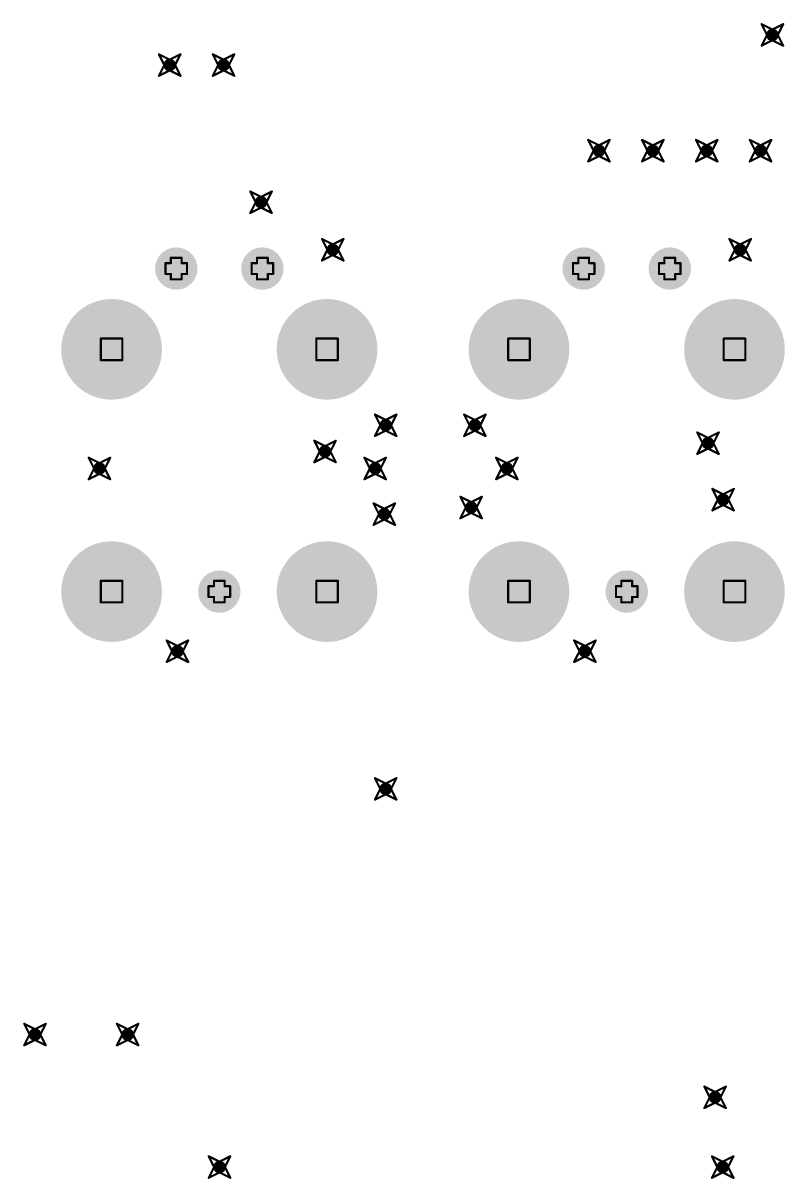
# Model space of a CAD drawing. Header units: millimetres. Extents: x -25 to 478, y -31 to 252.
# Drawn here: x 338.47 to 356.43, y 159.26 to 186.52 of the extents above; entities that cross this region are included whole.
import ezdxf

# ---------------------------------------------------------------- set-up
doc = ezdxf.new("R2010")
doc.units = ezdxf.units.MM
for name, color, linetype in [('DrillDrawing', 1, 'Continuous'), ('PadHoleLayer', 156, 'Continuous'), ('ViaHoleLayer', 16, 'Continuous')]:
    doc.layers.add(name, color=color, linetype=linetype)

# ---------------------------------------------------------------- blocks, each defined once
blk = doc.blocks.new('TC2050_NL_SMD_W_MOUNT_1')
at = {"layer": 'PadHoleLayer'}
h = blk.add_hatch(color=156, dxfattribs=at)
edge = h.paths.add_edge_path()
edge.add_arc((-3.81, 2.54), 1.187, 0, 360)
h = blk.add_hatch(color=156, dxfattribs=at)
edge = h.paths.add_edge_path()
edge.add_arc((1.905, 2.54), 1.187, 0, 360)
h = blk.add_hatch(color=156, dxfattribs=at)
edge = h.paths.add_edge_path()
edge.add_arc((3.81, 1.015), 0.5, 0, 360)
h = blk.add_hatch(color=156, dxfattribs=at)
edge = h.paths.add_edge_path()
edge.add_arc((-3.81, 0), 0.5, 0, 360)
h = blk.add_hatch(color=156, dxfattribs=at)
edge = h.paths.add_edge_path()
edge.add_arc((3.81, -1.015), 0.5, 0, 360)
h = blk.add_hatch(color=156, dxfattribs=at)
edge = h.paths.add_edge_path()
edge.add_arc((-3.81, -2.54), 1.187, 0, 360)
h = blk.add_hatch(color=156, dxfattribs=at)
edge = h.paths.add_edge_path()
edge.add_arc((1.905, -2.54), 1.187, 0, 360)
blk = doc.blocks.new('TC2050_NL_SMD_W_MOUNT_2')
at = {"layer": 'PadHoleLayer'}
h = blk.add_hatch(color=156, dxfattribs=at)
edge = h.paths.add_edge_path()
edge.add_arc((-3.81, 2.54), 1.187, 0, 360)
h = blk.add_hatch(color=156, dxfattribs=at)
edge = h.paths.add_edge_path()
edge.add_arc((1.905, 2.54), 1.187, 0, 360)
h = blk.add_hatch(color=156, dxfattribs=at)
edge = h.paths.add_edge_path()
edge.add_arc((3.81, 1.015), 0.5, 0, 360)
h = blk.add_hatch(color=156, dxfattribs=at)
edge = h.paths.add_edge_path()
edge.add_arc((-3.81, 0), 0.5, 0, 360)
h = blk.add_hatch(color=156, dxfattribs=at)
edge = h.paths.add_edge_path()
edge.add_arc((3.81, -1.015), 0.5, 0, 360)
h = blk.add_hatch(color=156, dxfattribs=at)
edge = h.paths.add_edge_path()
edge.add_arc((-3.81, -2.54), 1.187, 0, 360)
h = blk.add_hatch(color=156, dxfattribs=at)
edge = h.paths.add_edge_path()
edge.add_arc((1.905, -2.54), 1.187, 0, 360)

msp = doc.modelspace()

# ---------------------------------------------------------------- hatches: boundary and pattern name
at = {"layer": 'ViaHoleLayer'}
h = msp.add_hatch(color=16, dxfattribs=at)
edge = h.paths.add_edge_path()
edge.add_arc((356.137, 186.242), 0.15, 0, 360)
h = msp.add_hatch(color=16, dxfattribs=at)
edge = h.paths.add_edge_path()
edge.add_arc((341.928, 185.532), 0.15, 0, 360)
h = msp.add_hatch(color=16, dxfattribs=at)
edge = h.paths.add_edge_path()
edge.add_arc((343.198, 185.532), 0.15, 0, 360)
h = msp.add_hatch(color=16, dxfattribs=at)
edge = h.paths.add_edge_path()
edge.add_arc((352.048, 183.512), 0.15, 0, 360)
h = msp.add_hatch(color=16, dxfattribs=at)
edge = h.paths.add_edge_path()
edge.add_arc((353.318, 183.512), 0.15, 0, 360)
h = msp.add_hatch(color=16, dxfattribs=at)
edge = h.paths.add_edge_path()
edge.add_arc((354.588, 183.512), 0.15, 0, 360)
h = msp.add_hatch(color=16, dxfattribs=at)
edge = h.paths.add_edge_path()
edge.add_arc((355.858, 183.512), 0.15, 0, 360)
h = msp.add_hatch(color=16, dxfattribs=at)
edge = h.paths.add_edge_path()
edge.add_arc((344.082, 182.296), 0.15, 0, 360)
h = msp.add_hatch(color=16, dxfattribs=at)
edge = h.paths.add_edge_path()
edge.add_arc((345.772, 181.175), 0.15, 0, 360)
h = msp.add_hatch(color=16, dxfattribs=at)
edge = h.paths.add_edge_path()
edge.add_arc((355.377, 181.175), 0.15, 0, 360)
h = msp.add_hatch(color=16, dxfattribs=at)
edge = h.paths.add_edge_path()
edge.add_arc((347.02, 177.034), 0.15, 0, 360)
h = msp.add_hatch(color=16, dxfattribs=at)
edge = h.paths.add_edge_path()
edge.add_arc((349.123, 177.034), 0.15, 0, 360)
h = msp.add_hatch(color=16, dxfattribs=at)
edge = h.paths.add_edge_path()
edge.add_arc((354.619, 176.612), 0.15, 0, 360)
h = msp.add_hatch(color=16, dxfattribs=at)
edge = h.paths.add_edge_path()
edge.add_arc((345.59, 176.416), 0.15, 0, 360)
h = msp.add_hatch(color=16, dxfattribs=at)
edge = h.paths.add_edge_path()
edge.add_arc((340.272, 176.016), 0.15, 0, 360)
h = msp.add_hatch(color=16, dxfattribs=at)
edge = h.paths.add_edge_path()
edge.add_arc((346.773, 176.016), 0.15, 0, 360)
h = msp.add_hatch(color=16, dxfattribs=at)
edge = h.paths.add_edge_path()
edge.add_arc((349.877, 176.016), 0.15, 0, 360)
h = msp.add_hatch(color=16, dxfattribs=at)
edge = h.paths.add_edge_path()
edge.add_arc((354.975, 175.28), 0.15, 0, 360)
h = msp.add_hatch(color=16, dxfattribs=at)
edge = h.paths.add_edge_path()
edge.add_arc((346.988, 174.938), 0.15, 0, 360)
h = msp.add_hatch(color=16, dxfattribs=at)
edge = h.paths.add_edge_path()
edge.add_arc((349.035, 175.094), 0.15, 0, 360)
h = msp.add_hatch(color=16, dxfattribs=at)
edge = h.paths.add_edge_path()
edge.add_arc((342.111, 171.704), 0.15, 0, 360)
h = msp.add_hatch(color=16, dxfattribs=at)
edge = h.paths.add_edge_path()
edge.add_arc((351.716, 171.704), 0.15, 0, 360)
h = msp.add_hatch(color=16, dxfattribs=at)
edge = h.paths.add_edge_path()
edge.add_arc((347.02, 168.457), 0.15, 0, 360)
h = msp.add_hatch(color=16, dxfattribs=at)
edge = h.paths.add_edge_path()
edge.add_arc((338.752, 162.662), 0.15, 0, 360)
h = msp.add_hatch(color=16, dxfattribs=at)
edge = h.paths.add_edge_path()
edge.add_arc((340.937, 162.662), 0.15, 0, 360)
h = msp.add_hatch(color=16, dxfattribs=at)
edge = h.paths.add_edge_path()
edge.add_arc((354.786, 161.182), 0.15, 0, 360)
h = msp.add_hatch(color=16, dxfattribs=at)
edge = h.paths.add_edge_path()
edge.add_arc((343.103, 159.537), 0.15, 0, 360)
h = msp.add_hatch(color=16, dxfattribs=at)
edge = h.paths.add_edge_path()
edge.add_arc((354.965, 159.537), 0.15, 0, 360)

# ---------------------------------------------------------------- linework, layer by layer
at = {"layer": 'DrillDrawing', "const_width": 0.0508}
for points in [[(355.883, 186.496), (356.137, 186.369)], [(355.883, 186.496), (356.01, 186.242)], [(356.137, 186.369), (356.391, 186.496)], [(356.264, 186.242), (356.391, 186.496)], [(355.883, 185.988), (356.01, 186.242)], [(356.264, 186.242), (356.391, 185.988)], [(355.883, 185.988), (356.137, 186.115)], [(356.137, 186.115), (356.391, 185.988)], [(341.674, 185.786), (341.928, 185.659)], [(341.674, 185.786), (341.801, 185.532)], [(341.928, 185.659), (342.182, 185.786)], [(342.055, 185.532), (342.182, 185.786)], [(342.944, 185.786), (343.198, 185.659)], [(342.944, 185.786), (343.071, 185.532)], [(343.198, 185.659), (343.452, 185.786)], [(343.325, 185.532), (343.452, 185.786)], [(341.674, 185.278), (341.801, 185.532)], [(341.674, 185.278), (341.928, 185.405)], [(341.928, 185.405), (342.182, 185.278)], [(342.055, 185.532), (342.182, 185.278)], [(342.944, 185.278), (343.071, 185.532)], [(342.944, 185.278), (343.198, 185.405)], [(343.198, 185.405), (343.452, 185.278)], [(343.325, 185.532), (343.452, 185.278)], [(351.794, 183.766), (352.048, 183.639)], [(351.794, 183.766), (351.921, 183.512)], [(352.048, 183.639), (352.302, 183.766)], [(352.175, 183.512), (352.302, 183.766)], [(353.064, 183.766), (353.318, 183.639)], [(353.064, 183.766), (353.191, 183.512)], [(353.318, 183.639), (353.572, 183.766)], [(353.445, 183.512), (353.572, 183.766)], [(354.334, 183.766), (354.588, 183.639)], [(354.334, 183.766), (354.461, 183.512)], [(354.588, 183.639), (354.842, 183.766)], [(354.715, 183.512), (354.842, 183.766)], [(355.604, 183.766), (355.858, 183.639)], [(355.604, 183.766), (355.731, 183.512)], [(355.858, 183.639), (356.112, 183.766)], [(355.985, 183.512), (356.112, 183.766)], [(351.794, 183.258), (351.921, 183.512)], [(352.175, 183.512), (352.302, 183.258)], [(353.064, 183.258), (353.191, 183.512)], [(353.445, 183.512), (353.572, 183.258)], [(354.334, 183.258), (354.461, 183.512)], [(354.715, 183.512), (354.842, 183.258)], [(355.604, 183.258), (355.731, 183.512)], [(355.985, 183.512), (356.112, 183.258)], [(351.794, 183.258), (352.048, 183.385)], [(352.048, 183.385), (352.302, 183.258)], [(353.064, 183.258), (353.318, 183.385)], [(353.318, 183.385), (353.572, 183.258)], [(354.334, 183.258), (354.588, 183.385)], [(354.588, 183.385), (354.842, 183.258)], [(355.604, 183.258), (355.858, 183.385)], [(355.858, 183.385), (356.112, 183.258)], [(343.828, 182.55), (344.082, 182.423)], [(343.828, 182.55), (343.955, 182.296)], [(344.082, 182.423), (344.336, 182.55)], [(344.209, 182.296), (344.336, 182.55)], [(343.828, 182.042), (343.955, 182.296)], [(343.828, 182.042), (344.082, 182.169)], [(344.082, 182.169), (344.336, 182.042)], [(344.209, 182.296), (344.336, 182.042)], [(345.518, 181.429), (345.772, 181.302)], [(345.518, 181.429), (345.645, 181.175)], [(345.772, 181.302), (346.026, 181.429)], [(345.899, 181.175), (346.026, 181.429)], [(355.123, 181.429), (355.377, 181.302)], [(355.123, 181.429), (355.25, 181.175)], [(355.377, 181.302), (355.631, 181.429)], [(355.504, 181.175), (355.631, 181.429)], [(345.518, 180.921), (345.645, 181.175)], [(345.518, 180.921), (345.772, 181.048)], [(345.772, 181.048), (346.026, 180.921)], [(345.899, 181.175), (346.026, 180.921)], [(355.123, 180.921), (355.25, 181.175)], [(355.123, 180.921), (355.377, 181.048)], [(355.377, 181.048), (355.631, 180.921)], [(355.504, 181.175), (355.631, 180.921)], [(341.829, 180.604), (341.829, 180.858)], [(341.829, 180.858), (341.956, 180.858)], [(341.956, 180.858), (341.956, 180.985)], [(341.956, 180.985), (342.21, 180.985)], [(342.21, 180.858), (342.21, 180.985)], [(342.21, 180.858), (342.337, 180.858)], [(342.337, 180.604), (342.337, 180.858)], [(343.859, 180.604), (343.859, 180.858)], [(343.859, 180.858), (343.986, 180.858)], [(343.986, 180.858), (343.986, 180.985)], [(343.986, 180.985), (344.24, 180.985)], [(344.24, 180.858), (344.24, 180.985)], [(344.24, 180.858), (344.367, 180.858)], [(344.367, 180.604), (344.367, 180.858)], [(351.434, 180.604), (351.434, 180.858)], [(351.434, 180.858), (351.561, 180.858)], [(351.561, 180.858), (351.561, 180.985)], [(351.561, 180.985), (351.815, 180.985)], [(351.815, 180.858), (351.815, 180.985)], [(351.815, 180.858), (351.942, 180.858)], [(351.942, 180.604), (351.942, 180.858)], [(353.464, 180.604), (353.464, 180.858)], [(353.464, 180.858), (353.591, 180.858)], [(353.591, 180.858), (353.591, 180.985)], [(353.591, 180.985), (353.845, 180.985)], [(353.845, 180.858), (353.845, 180.985)], [(353.845, 180.858), (353.972, 180.858)], [(353.972, 180.604), (353.972, 180.858)], [(341.829, 180.604), (341.956, 180.604)], [(341.956, 180.477), (341.956, 180.604)], [(341.956, 180.477), (342.21, 180.477)], [(342.21, 180.604), (342.337, 180.604)], [(342.21, 180.477), (342.21, 180.604)], [(343.859, 180.604), (343.986, 180.604)], [(343.986, 180.477), (343.986, 180.604)], [(343.986, 180.477), (344.24, 180.477)], [(344.24, 180.604), (344.367, 180.604)], [(344.24, 180.477), (344.24, 180.604)], [(351.434, 180.604), (351.561, 180.604)], [(351.561, 180.477), (351.561, 180.604)], [(351.561, 180.477), (351.815, 180.477)], [(351.815, 180.604), (351.942, 180.604)], [(351.815, 180.477), (351.815, 180.604)], [(353.464, 180.604), (353.591, 180.604)], [(353.591, 180.477), (353.591, 180.604)], [(353.591, 180.477), (353.845, 180.477)], [(353.845, 180.604), (353.972, 180.604)], [(353.845, 180.477), (353.845, 180.604)], [(340.304, 179.08), (340.812, 179.08)], [(340.304, 178.572), (340.304, 179.08)], [(340.812, 178.572), (340.812, 179.08)], [(345.384, 179.08), (345.892, 179.08)], [(345.384, 178.572), (345.384, 179.08)], [(345.892, 178.572), (345.892, 179.08)], [(349.909, 179.08), (350.417, 179.08)], [(349.909, 178.572), (349.909, 179.08)], [(350.417, 178.572), (350.417, 179.08)], [(354.989, 179.08), (355.497, 179.08)], [(354.989, 178.572), (354.989, 179.08)], [(355.497, 178.572), (355.497, 179.08)], [(340.304, 178.572), (340.812, 178.572)], [(345.384, 178.572), (345.892, 178.572)], [(349.909, 178.572), (350.417, 178.572)], [(354.989, 178.572), (355.497, 178.572)], [(346.766, 177.288), (347.02, 177.161)], [(346.766, 177.288), (346.893, 177.034)], [(347.02, 177.161), (347.274, 177.288)], [(347.147, 177.034), (347.274, 177.288)], [(348.869, 177.288), (349.123, 177.161)], [(348.869, 177.288), (348.996, 177.034)], [(349.123, 177.161), (349.377, 177.288)], [(349.25, 177.034), (349.377, 177.288)], [(346.766, 176.78), (346.893, 177.034)], [(347.147, 177.034), (347.274, 176.78)], [(348.869, 176.78), (348.996, 177.034)], [(349.25, 177.034), (349.377, 176.78)], [(345.336, 176.67), (345.59, 176.543)], [(345.336, 176.67), (345.463, 176.416)], [(345.59, 176.543), (345.844, 176.67)], [(345.717, 176.416), (345.844, 176.67)], [(346.766, 176.78), (347.02, 176.907)], [(347.02, 176.907), (347.274, 176.78)], [(348.869, 176.78), (349.123, 176.907)], [(349.123, 176.907), (349.377, 176.78)], [(354.365, 176.866), (354.619, 176.739)], [(354.365, 176.866), (354.492, 176.612)], [(354.619, 176.739), (354.873, 176.866)], [(354.746, 176.612), (354.873, 176.866)], [(345.336, 176.162), (345.463, 176.416)], [(345.717, 176.416), (345.844, 176.162)], [(354.365, 176.358), (354.492, 176.612)], [(354.365, 176.358), (354.619, 176.485)], [(354.619, 176.485), (354.873, 176.358)], [(354.746, 176.612), (354.873, 176.358)], [(340.018, 176.27), (340.272, 176.143)], [(340.018, 176.27), (340.145, 176.016)], [(340.272, 176.143), (340.526, 176.27)], [(340.399, 176.016), (340.526, 176.27)], [(345.336, 176.162), (345.59, 176.289)], [(345.59, 176.289), (345.844, 176.162)], [(346.519, 176.27), (346.773, 176.143)], [(346.519, 176.27), (346.646, 176.016)], [(346.773, 176.143), (347.027, 176.27)], [(346.9, 176.016), (347.027, 176.27)], [(349.623, 176.27), (349.877, 176.143)], [(349.623, 176.27), (349.75, 176.016)], [(349.877, 176.143), (350.131, 176.27)], [(350.004, 176.016), (350.131, 176.27)], [(340.018, 175.762), (340.145, 176.016)], [(340.018, 175.762), (340.272, 175.889)], [(340.272, 175.889), (340.526, 175.762)], [(340.399, 176.016), (340.526, 175.762)], [(346.519, 175.762), (346.646, 176.016)], [(346.519, 175.762), (346.773, 175.889)], [(346.773, 175.889), (347.027, 175.762)], [(346.9, 176.016), (347.027, 175.762)], [(349.623, 175.762), (349.75, 176.016)], [(349.623, 175.762), (349.877, 175.889)], [(349.877, 175.889), (350.131, 175.762)], [(350.004, 176.016), (350.131, 175.762)], [(348.781, 175.348), (349.035, 175.221)], [(348.781, 175.348), (348.908, 175.094)], [(349.035, 175.221), (349.289, 175.348)], [(349.162, 175.094), (349.289, 175.348)], [(354.721, 175.534), (354.975, 175.407)], [(354.721, 175.534), (354.848, 175.28)], [(354.721, 175.026), (354.848, 175.28)], [(354.975, 175.407), (355.229, 175.534)], [(355.102, 175.28), (355.229, 175.534)], [(355.102, 175.28), (355.229, 175.026)], [(346.734, 175.192), (346.988, 175.065)], [(346.734, 175.192), (346.861, 174.938)], [(346.988, 175.065), (347.242, 175.192)], [(347.115, 174.938), (347.242, 175.192)], [(348.781, 174.84), (348.908, 175.094)], [(349.162, 175.094), (349.289, 174.84)], [(354.721, 175.026), (354.975, 175.153)], [(354.975, 175.153), (355.229, 175.026)], [(346.734, 174.684), (346.861, 174.938)], [(346.734, 174.684), (346.988, 174.811)], [(346.988, 174.811), (347.242, 174.684)], [(347.115, 174.938), (347.242, 174.684)], [(348.781, 174.84), (349.035, 174.967)], [(349.035, 174.967), (349.289, 174.84)], [(340.304, 173.365), (340.812, 173.365)], [(340.304, 172.857), (340.304, 173.365)], [(340.812, 172.857), (340.812, 173.365)], [(342.844, 172.984), (342.844, 173.238)], [(342.844, 173.238), (342.971, 173.238)], [(342.971, 173.238), (342.971, 173.365)], [(342.971, 173.365), (343.225, 173.365)], [(343.225, 173.238), (343.225, 173.365)], [(343.225, 173.238), (343.352, 173.238)], [(343.352, 172.984), (343.352, 173.238)], [(345.384, 173.365), (345.892, 173.365)], [(345.384, 172.857), (345.384, 173.365)], [(345.892, 172.857), (345.892, 173.365)], [(349.909, 173.365), (350.417, 173.365)], [(349.909, 172.857), (349.909, 173.365)], [(350.417, 172.857), (350.417, 173.365)], [(352.449, 172.984), (352.449, 173.238)], [(352.449, 173.238), (352.576, 173.238)], [(352.576, 173.238), (352.576, 173.365)], [(352.576, 173.365), (352.83, 173.365)], [(352.83, 173.238), (352.83, 173.365)], [(352.83, 173.238), (352.957, 173.238)], [(352.957, 172.984), (352.957, 173.238)], [(354.989, 173.365), (355.497, 173.365)], [(354.989, 172.857), (354.989, 173.365)], [(355.497, 172.857), (355.497, 173.365)], [(340.304, 172.857), (340.812, 172.857)], [(342.844, 172.984), (342.971, 172.984)], [(342.971, 172.857), (342.971, 172.984)], [(342.971, 172.857), (343.225, 172.857)], [(343.225, 172.984), (343.352, 172.984)], [(343.225, 172.857), (343.225, 172.984)], [(345.384, 172.857), (345.892, 172.857)], [(349.909, 172.857), (350.417, 172.857)], [(352.449, 172.984), (352.576, 172.984)], [(352.576, 172.857), (352.576, 172.984)], [(352.576, 172.857), (352.83, 172.857)], [(352.83, 172.984), (352.957, 172.984)], [(352.83, 172.857), (352.83, 172.984)], [(354.989, 172.857), (355.497, 172.857)], [(341.857, 171.958), (342.111, 171.831)], [(341.857, 171.958), (341.984, 171.704)], [(342.111, 171.831), (342.365, 171.958)], [(342.238, 171.704), (342.365, 171.958)], [(351.462, 171.958), (351.716, 171.831)], [(351.462, 171.958), (351.589, 171.704)], [(351.716, 171.831), (351.97, 171.958)], [(351.843, 171.704), (351.97, 171.958)], [(341.857, 171.45), (341.984, 171.704)], [(341.857, 171.45), (342.111, 171.577)], [(342.111, 171.577), (342.365, 171.45)], [(342.238, 171.704), (342.365, 171.45)], [(351.462, 171.45), (351.589, 171.704)], [(351.462, 171.45), (351.716, 171.577)], [(351.716, 171.577), (351.97, 171.45)], [(351.843, 171.704), (351.97, 171.45)], [(346.766, 168.711), (347.02, 168.584)], [(346.766, 168.711), (346.893, 168.457)], [(347.02, 168.584), (347.274, 168.711)], [(347.147, 168.457), (347.274, 168.711)], [(346.766, 168.203), (346.893, 168.457)], [(346.766, 168.203), (347.02, 168.33)], [(347.02, 168.33), (347.274, 168.203)], [(347.147, 168.457), (347.274, 168.203)], [(338.498, 162.916), (338.752, 162.789)], [(338.498, 162.916), (338.625, 162.662)], [(338.752, 162.789), (339.006, 162.916)], [(338.879, 162.662), (339.006, 162.916)], [(340.683, 162.916), (340.937, 162.789)], [(340.683, 162.916), (340.81, 162.662)], [(340.937, 162.789), (341.191, 162.916)], [(341.064, 162.662), (341.191, 162.916)], [(338.498, 162.408), (338.625, 162.662)], [(338.498, 162.408), (338.752, 162.535)], [(338.752, 162.535), (339.006, 162.408)], [(338.879, 162.662), (339.006, 162.408)], [(340.683, 162.408), (340.81, 162.662)], [(340.683, 162.408), (340.937, 162.535)], [(340.937, 162.535), (341.191, 162.408)], [(341.064, 162.662), (341.191, 162.408)], [(354.532, 161.436), (354.786, 161.309)], [(354.532, 161.436), (354.659, 161.182)], [(354.786, 161.309), (355.04, 161.436)], [(354.913, 161.182), (355.04, 161.436)], [(354.532, 160.928), (354.659, 161.182)], [(354.913, 161.182), (355.04, 160.928)], [(354.532, 160.928), (354.786, 161.055)], [(354.786, 161.055), (355.04, 160.928)], [(342.849, 159.791), (343.103, 159.664)], [(342.849, 159.791), (342.976, 159.537)], [(343.103, 159.664), (343.357, 159.791)], [(343.23, 159.537), (343.357, 159.791)], [(354.711, 159.791), (354.965, 159.664)], [(354.711, 159.791), (354.838, 159.537)], [(354.965, 159.664), (355.219, 159.791)], [(355.092, 159.537), (355.219, 159.791)], [(342.849, 159.283), (342.976, 159.537)], [(343.23, 159.537), (343.357, 159.283)], [(354.711, 159.283), (354.838, 159.537)], [(355.092, 159.537), (355.219, 159.283)], [(342.849, 159.283), (343.103, 159.41)], [(343.103, 159.41), (343.357, 159.283)], [(354.711, 159.283), (354.965, 159.41)], [(354.965, 159.41), (355.219, 159.283)]]:
    msp.add_lwpolyline(points, dxfattribs=at)
at = {"layer": 'DrillDrawing', "const_width": 0.0254}
for points in [[(355.87, 186.496, 1), (355.896, 186.496, 1)], [(355.87, 186.496, 1), (355.896, 186.496, 1)], [(356.378, 186.496, 1), (356.404, 186.496, 1)], [(356.378, 186.496, 1), (356.404, 186.496, 1)], [(355.997, 186.242, 1), (356.023, 186.242, 1)], [(355.997, 186.242, 1), (356.023, 186.242, 1)], [(356.124, 186.369, 1), (356.15, 186.369, 1)], [(356.124, 186.369, 1), (356.15, 186.369, 1)], [(356.251, 186.242, 1), (356.277, 186.242, 1)], [(356.251, 186.242, 1), (356.277, 186.242, 1)], [(355.87, 185.988, 1), (355.896, 185.988, 1)], [(355.87, 185.988, 1), (355.896, 185.988, 1)], [(356.124, 186.115, 1), (356.15, 186.115, 1)], [(356.124, 186.115, 1), (356.15, 186.115, 1)], [(356.378, 185.988, 1), (356.404, 185.988, 1)], [(356.378, 185.988, 1), (356.404, 185.988, 1)], [(341.661, 185.786, 1), (341.687, 185.786, 1)], [(341.661, 185.786, 1), (341.687, 185.786, 1)], [(341.915, 185.659, 1), (341.941, 185.659, 1)], [(341.915, 185.659, 1), (341.941, 185.659, 1)], [(342.169, 185.786, 1), (342.195, 185.786, 1)], [(342.169, 185.786, 1), (342.195, 185.786, 1)], [(342.931, 185.786, 1), (342.957, 185.786, 1)], [(342.931, 185.786, 1), (342.957, 185.786, 1)], [(343.185, 185.659, 1), (343.211, 185.659, 1)], [(343.185, 185.659, 1), (343.211, 185.659, 1)], [(343.439, 185.786, 1), (343.465, 185.786, 1)], [(343.439, 185.786, 1), (343.465, 185.786, 1)], [(341.788, 185.532, 1), (341.814, 185.532, 1)], [(341.788, 185.532, 1), (341.814, 185.532, 1)], [(341.915, 185.405, 1), (341.941, 185.405, 1)], [(341.915, 185.405, 1), (341.941, 185.405, 1)], [(342.042, 185.532, 1), (342.068, 185.532, 1)], [(342.042, 185.532, 1), (342.068, 185.532, 1)], [(343.058, 185.532, 1), (343.084, 185.532, 1)], [(343.058, 185.532, 1), (343.084, 185.532, 1)], [(343.185, 185.405, 1), (343.211, 185.405, 1)], [(343.185, 185.405, 1), (343.211, 185.405, 1)], [(343.312, 185.532, 1), (343.338, 185.532, 1)], [(343.312, 185.532, 1), (343.338, 185.532, 1)], [(341.661, 185.278, 1), (341.687, 185.278, 1)], [(341.661, 185.278, 1), (341.687, 185.278, 1)], [(342.169, 185.278, 1), (342.195, 185.278, 1)], [(342.169, 185.278, 1), (342.195, 185.278, 1)], [(342.931, 185.278, 1), (342.957, 185.278, 1)], [(342.931, 185.278, 1), (342.957, 185.278, 1)], [(343.439, 185.278, 1), (343.465, 185.278, 1)], [(343.439, 185.278, 1), (343.465, 185.278, 1)], [(351.781, 183.766, 1), (351.807, 183.766, 1)], [(351.781, 183.766, 1), (351.807, 183.766, 1)], [(352.289, 183.766, 1), (352.315, 183.766, 1)], [(352.289, 183.766, 1), (352.315, 183.766, 1)], [(353.051, 183.766, 1), (353.077, 183.766, 1)], [(353.051, 183.766, 1), (353.077, 183.766, 1)], [(353.559, 183.766, 1), (353.585, 183.766, 1)], [(353.559, 183.766, 1), (353.585, 183.766, 1)], [(354.321, 183.766, 1), (354.347, 183.766, 1)], [(354.321, 183.766, 1), (354.347, 183.766, 1)], [(354.829, 183.766, 1), (354.855, 183.766, 1)], [(354.829, 183.766, 1), (354.855, 183.766, 1)], [(355.591, 183.766, 1), (355.617, 183.766, 1)], [(355.591, 183.766, 1), (355.617, 183.766, 1)], [(356.099, 183.766, 1), (356.125, 183.766, 1)], [(356.099, 183.766, 1), (356.125, 183.766, 1)], [(351.908, 183.512, 1), (351.934, 183.512, 1)], [(351.908, 183.512, 1), (351.934, 183.512, 1)], [(352.035, 183.639, 1), (352.061, 183.639, 1)], [(352.035, 183.639, 1), (352.061, 183.639, 1)], [(352.162, 183.512, 1), (352.188, 183.512, 1)], [(352.162, 183.512, 1), (352.188, 183.512, 1)], [(353.178, 183.512, 1), (353.204, 183.512, 1)], [(353.178, 183.512, 1), (353.204, 183.512, 1)], [(353.305, 183.639, 1), (353.331, 183.639, 1)], [(353.305, 183.639, 1), (353.331, 183.639, 1)], [(353.432, 183.512, 1), (353.458, 183.512, 1)], [(353.432, 183.512, 1), (353.458, 183.512, 1)], [(354.448, 183.512, 1), (354.474, 183.512, 1)], [(354.448, 183.512, 1), (354.474, 183.512, 1)], [(354.575, 183.639, 1), (354.601, 183.639, 1)], [(354.575, 183.639, 1), (354.601, 183.639, 1)], [(354.702, 183.512, 1), (354.728, 183.512, 1)], [(354.702, 183.512, 1), (354.728, 183.512, 1)], [(355.718, 183.512, 1), (355.744, 183.512, 1)], [(355.718, 183.512, 1), (355.744, 183.512, 1)], [(355.845, 183.639, 1), (355.871, 183.639, 1)], [(355.845, 183.639, 1), (355.871, 183.639, 1)], [(355.972, 183.512, 1), (355.998, 183.512, 1)], [(355.972, 183.512, 1), (355.998, 183.512, 1)], [(351.781, 183.258, 1), (351.807, 183.258, 1)], [(351.781, 183.258, 1), (351.807, 183.258, 1)], [(352.035, 183.385, 1), (352.061, 183.385, 1)], [(352.035, 183.385, 1), (352.061, 183.385, 1)], [(352.289, 183.258, 1), (352.315, 183.258, 1)], [(352.289, 183.258, 1), (352.315, 183.258, 1)], [(353.051, 183.258, 1), (353.077, 183.258, 1)], [(353.051, 183.258, 1), (353.077, 183.258, 1)], [(353.305, 183.385, 1), (353.331, 183.385, 1)], [(353.305, 183.385, 1), (353.331, 183.385, 1)], [(353.559, 183.258, 1), (353.585, 183.258, 1)], [(353.559, 183.258, 1), (353.585, 183.258, 1)], [(354.321, 183.258, 1), (354.347, 183.258, 1)], [(354.321, 183.258, 1), (354.347, 183.258, 1)], [(354.575, 183.385, 1), (354.601, 183.385, 1)], [(354.575, 183.385, 1), (354.601, 183.385, 1)], [(354.829, 183.258, 1), (354.855, 183.258, 1)], [(354.829, 183.258, 1), (354.855, 183.258, 1)], [(355.591, 183.258, 1), (355.617, 183.258, 1)], [(355.591, 183.258, 1), (355.617, 183.258, 1)], [(355.845, 183.385, 1), (355.871, 183.385, 1)], [(355.845, 183.385, 1), (355.871, 183.385, 1)], [(356.099, 183.258, 1), (356.125, 183.258, 1)], [(356.099, 183.258, 1), (356.125, 183.258, 1)], [(343.815, 182.55, 1), (343.84, 182.55, 1)], [(343.815, 182.55, 1), (343.84, 182.55, 1)], [(344.069, 182.423, 1), (344.094, 182.423, 1)], [(344.069, 182.423, 1), (344.094, 182.423, 1)], [(344.323, 182.55, 1), (344.348, 182.55, 1)], [(344.323, 182.55, 1), (344.348, 182.55, 1)], [(343.942, 182.296, 1), (343.967, 182.296, 1)], [(343.942, 182.296, 1), (343.967, 182.296, 1)], [(344.069, 182.169, 1), (344.094, 182.169, 1)], [(344.069, 182.169, 1), (344.094, 182.169, 1)], [(344.196, 182.296, 1), (344.221, 182.296, 1)], [(344.196, 182.296, 1), (344.221, 182.296, 1)], [(343.815, 182.042, 1), (343.84, 182.042, 1)], [(343.815, 182.042, 1), (343.84, 182.042, 1)], [(344.323, 182.042, 1), (344.348, 182.042, 1)], [(344.323, 182.042, 1), (344.348, 182.042, 1)], [(345.505, 181.429, 1), (345.531, 181.429, 1)], [(345.505, 181.429, 1), (345.531, 181.429, 1)], [(345.759, 181.302, 1), (345.785, 181.302, 1)], [(345.759, 181.302, 1), (345.785, 181.302, 1)], [(346.013, 181.429, 1), (346.039, 181.429, 1)], [(346.013, 181.429, 1), (346.039, 181.429, 1)], [(355.11, 181.429, 1), (355.136, 181.429, 1)], [(355.11, 181.429, 1), (355.136, 181.429, 1)], [(355.364, 181.302, 1), (355.39, 181.302, 1)], [(355.364, 181.302, 1), (355.39, 181.302, 1)], [(355.618, 181.429, 1), (355.644, 181.429, 1)], [(355.618, 181.429, 1), (355.644, 181.429, 1)], [(345.632, 181.175, 1), (345.658, 181.175, 1)], [(345.632, 181.175, 1), (345.658, 181.175, 1)], [(345.759, 181.048, 1), (345.785, 181.048, 1)], [(345.759, 181.048, 1), (345.785, 181.048, 1)], [(345.886, 181.175, 1), (345.912, 181.175, 1)], [(345.886, 181.175, 1), (345.912, 181.175, 1)], [(355.237, 181.175, 1), (355.263, 181.175, 1)], [(355.237, 181.175, 1), (355.263, 181.175, 1)], [(355.364, 181.048, 1), (355.39, 181.048, 1)], [(355.364, 181.048, 1), (355.39, 181.048, 1)], [(355.491, 181.175, 1), (355.517, 181.175, 1)], [(355.491, 181.175, 1), (355.517, 181.175, 1)], [(341.816, 180.858, 1), (341.842, 180.858, 1)], [(341.816, 180.858, 1), (341.842, 180.858, 1)], [(341.943, 180.985, 1), (341.969, 180.985, 1)], [(341.943, 180.985, 1), (341.969, 180.985, 1)], [(341.943, 180.858, 1), (341.969, 180.858, 1)], [(341.943, 180.858, 1), (341.969, 180.858, 1)], [(342.197, 180.985, 1), (342.223, 180.985, 1)], [(342.197, 180.985, 1), (342.223, 180.985, 1)], [(342.197, 180.858, 1), (342.223, 180.858, 1)], [(342.197, 180.858, 1), (342.223, 180.858, 1)], [(342.324, 180.858, 1), (342.35, 180.858, 1)], [(342.324, 180.858, 1), (342.35, 180.858, 1)], [(343.846, 180.858, 1), (343.872, 180.858, 1)], [(343.846, 180.858, 1), (343.872, 180.858, 1)], [(343.973, 180.985, 1), (343.999, 180.985, 1)], [(343.973, 180.985, 1), (343.999, 180.985, 1)], [(343.973, 180.858, 1), (343.999, 180.858, 1)], [(343.973, 180.858, 1), (343.999, 180.858, 1)], [(344.227, 180.985, 1), (344.253, 180.985, 1)], [(344.227, 180.985, 1), (344.253, 180.985, 1)], [(344.227, 180.858, 1), (344.253, 180.858, 1)], [(344.227, 180.858, 1), (344.253, 180.858, 1)], [(344.354, 180.858, 1), (344.38, 180.858, 1)], [(344.354, 180.858, 1), (344.38, 180.858, 1)], [(345.505, 180.921, 1), (345.531, 180.921, 1)], [(345.505, 180.921, 1), (345.531, 180.921, 1)], [(346.013, 180.921, 1), (346.039, 180.921, 1)], [(346.013, 180.921, 1), (346.039, 180.921, 1)], [(351.421, 180.858, 1), (351.447, 180.858, 1)], [(351.421, 180.858, 1), (351.447, 180.858, 1)], [(351.548, 180.985, 1), (351.574, 180.985, 1)], [(351.548, 180.985, 1), (351.574, 180.985, 1)], [(351.548, 180.858, 1), (351.574, 180.858, 1)], [(351.548, 180.858, 1), (351.574, 180.858, 1)], [(351.802, 180.985, 1), (351.828, 180.985, 1)], [(351.802, 180.985, 1), (351.828, 180.985, 1)], [(351.802, 180.858, 1), (351.828, 180.858, 1)], [(351.802, 180.858, 1), (351.828, 180.858, 1)], [(351.929, 180.858, 1), (351.955, 180.858, 1)], [(351.929, 180.858, 1), (351.955, 180.858, 1)], [(353.451, 180.858, 1), (353.477, 180.858, 1)], [(353.451, 180.858, 1), (353.477, 180.858, 1)], [(353.578, 180.985, 1), (353.604, 180.985, 1)], [(353.578, 180.985, 1), (353.604, 180.985, 1)], [(353.578, 180.858, 1), (353.604, 180.858, 1)], [(353.578, 180.858, 1), (353.604, 180.858, 1)], [(353.832, 180.985, 1), (353.858, 180.985, 1)], [(353.832, 180.985, 1), (353.858, 180.985, 1)], [(353.832, 180.858, 1), (353.858, 180.858, 1)], [(353.832, 180.858, 1), (353.858, 180.858, 1)], [(353.959, 180.858, 1), (353.985, 180.858, 1)], [(353.959, 180.858, 1), (353.985, 180.858, 1)], [(355.11, 180.921, 1), (355.136, 180.921, 1)], [(355.11, 180.921, 1), (355.136, 180.921, 1)], [(355.618, 180.921, 1), (355.644, 180.921, 1)], [(355.618, 180.921, 1), (355.644, 180.921, 1)], [(341.816, 180.604, 1), (341.842, 180.604, 1)], [(341.816, 180.604, 1), (341.842, 180.604, 1)], [(341.943, 180.604, 1), (341.969, 180.604, 1)], [(341.943, 180.604, 1), (341.969, 180.604, 1)], [(341.943, 180.477, 1), (341.969, 180.477, 1)], [(341.943, 180.477, 1), (341.969, 180.477, 1)], [(342.197, 180.604, 1), (342.223, 180.604, 1)], [(342.197, 180.604, 1), (342.223, 180.604, 1)], [(342.197, 180.477, 1), (342.223, 180.477, 1)], [(342.197, 180.477, 1), (342.223, 180.477, 1)], [(342.324, 180.604, 1), (342.35, 180.604, 1)], [(342.324, 180.604, 1), (342.35, 180.604, 1)], [(343.846, 180.604, 1), (343.872, 180.604, 1)], [(343.846, 180.604, 1), (343.872, 180.604, 1)], [(343.973, 180.604, 1), (343.999, 180.604, 1)], [(343.973, 180.604, 1), (343.999, 180.604, 1)], [(343.973, 180.477, 1), (343.999, 180.477, 1)], [(343.973, 180.477, 1), (343.999, 180.477, 1)], [(344.227, 180.604, 1), (344.253, 180.604, 1)], [(344.227, 180.604, 1), (344.253, 180.604, 1)], [(344.227, 180.477, 1), (344.253, 180.477, 1)], [(344.227, 180.477, 1), (344.253, 180.477, 1)], [(344.354, 180.604, 1), (344.38, 180.604, 1)], [(344.354, 180.604, 1), (344.38, 180.604, 1)], [(351.421, 180.604, 1), (351.447, 180.604, 1)], [(351.421, 180.604, 1), (351.447, 180.604, 1)], [(351.548, 180.604, 1), (351.574, 180.604, 1)], [(351.548, 180.604, 1), (351.574, 180.604, 1)], [(351.548, 180.477, 1), (351.574, 180.477, 1)], [(351.548, 180.477, 1), (351.574, 180.477, 1)], [(351.802, 180.604, 1), (351.828, 180.604, 1)], [(351.802, 180.604, 1), (351.828, 180.604, 1)], [(351.802, 180.477, 1), (351.828, 180.477, 1)], [(351.802, 180.477, 1), (351.828, 180.477, 1)], [(351.929, 180.604, 1), (351.955, 180.604, 1)], [(351.929, 180.604, 1), (351.955, 180.604, 1)], [(353.451, 180.604, 1), (353.477, 180.604, 1)], [(353.451, 180.604, 1), (353.477, 180.604, 1)], [(353.578, 180.604, 1), (353.604, 180.604, 1)], [(353.578, 180.604, 1), (353.604, 180.604, 1)], [(353.578, 180.477, 1), (353.604, 180.477, 1)], [(353.578, 180.477, 1), (353.604, 180.477, 1)], [(353.832, 180.604, 1), (353.858, 180.604, 1)], [(353.832, 180.604, 1), (353.858, 180.604, 1)], [(353.832, 180.477, 1), (353.858, 180.477, 1)], [(353.832, 180.477, 1), (353.858, 180.477, 1)], [(353.959, 180.604, 1), (353.985, 180.604, 1)], [(353.959, 180.604, 1), (353.985, 180.604, 1)], [(340.291, 179.08, 1), (340.317, 179.08, 1)], [(340.291, 179.08, 1), (340.317, 179.08, 1)], [(340.799, 179.08, 1), (340.825, 179.08, 1)], [(340.799, 179.08, 1), (340.825, 179.08, 1)], [(345.371, 179.08, 1), (345.397, 179.08, 1)], [(345.371, 179.08, 1), (345.397, 179.08, 1)], [(345.879, 179.08, 1), (345.905, 179.08, 1)], [(345.879, 179.08, 1), (345.905, 179.08, 1)], [(349.896, 179.08, 1), (349.922, 179.08, 1)], [(349.896, 179.08, 1), (349.922, 179.08, 1)], [(350.404, 179.08, 1), (350.43, 179.08, 1)], [(350.404, 179.08, 1), (350.43, 179.08, 1)], [(354.976, 179.08, 1), (355.002, 179.08, 1)], [(354.976, 179.08, 1), (355.002, 179.08, 1)], [(355.484, 179.08, 1), (355.51, 179.08, 1)], [(355.484, 179.08, 1), (355.51, 179.08, 1)], [(340.291, 178.572, 1), (340.317, 178.572, 1)], [(340.291, 178.572, 1), (340.317, 178.572, 1)], [(340.799, 178.572, 1), (340.825, 178.572, 1)], [(340.799, 178.572, 1), (340.825, 178.572, 1)], [(345.371, 178.572, 1), (345.397, 178.572, 1)], [(345.371, 178.572, 1), (345.397, 178.572, 1)], [(345.879, 178.572, 1), (345.905, 178.572, 1)], [(345.879, 178.572, 1), (345.905, 178.572, 1)], [(349.896, 178.572, 1), (349.922, 178.572, 1)], [(349.896, 178.572, 1), (349.922, 178.572, 1)], [(350.404, 178.572, 1), (350.43, 178.572, 1)], [(350.404, 178.572, 1), (350.43, 178.572, 1)], [(354.976, 178.572, 1), (355.002, 178.572, 1)], [(354.976, 178.572, 1), (355.002, 178.572, 1)], [(355.484, 178.572, 1), (355.51, 178.572, 1)], [(355.484, 178.572, 1), (355.51, 178.572, 1)], [(346.754, 177.288, 1), (346.779, 177.288, 1)], [(346.754, 177.288, 1), (346.779, 177.288, 1)], [(347.262, 177.288, 1), (347.287, 177.288, 1)], [(347.262, 177.288, 1), (347.287, 177.288, 1)], [(348.856, 177.288, 1), (348.882, 177.288, 1)], [(348.856, 177.288, 1), (348.882, 177.288, 1)], [(349.364, 177.288, 1), (349.39, 177.288, 1)], [(349.364, 177.288, 1), (349.39, 177.288, 1)], [(346.881, 177.034, 1), (346.906, 177.034, 1)], [(346.881, 177.034, 1), (346.906, 177.034, 1)], [(347.008, 177.161, 1), (347.033, 177.161, 1)], [(347.008, 177.161, 1), (347.033, 177.161, 1)], [(347.135, 177.034, 1), (347.16, 177.034, 1)], [(347.135, 177.034, 1), (347.16, 177.034, 1)], [(348.983, 177.034, 1), (349.009, 177.034, 1)], [(348.983, 177.034, 1), (349.009, 177.034, 1)], [(349.11, 177.161, 1), (349.136, 177.161, 1)], [(349.11, 177.161, 1), (349.136, 177.161, 1)], [(349.237, 177.034, 1), (349.263, 177.034, 1)], [(349.237, 177.034, 1), (349.263, 177.034, 1)], [(345.323, 176.67, 1), (345.348, 176.67, 1)], [(345.323, 176.67, 1), (345.348, 176.67, 1)], [(345.831, 176.67, 1), (345.856, 176.67, 1)], [(345.831, 176.67, 1), (345.856, 176.67, 1)], [(346.754, 176.78, 1), (346.779, 176.78, 1)], [(346.754, 176.78, 1), (346.779, 176.78, 1)], [(347.008, 176.907, 1), (347.033, 176.907, 1)], [(347.008, 176.907, 1), (347.033, 176.907, 1)], [(347.262, 176.78, 1), (347.287, 176.78, 1)], [(347.262, 176.78, 1), (347.287, 176.78, 1)], [(348.856, 176.78, 1), (348.882, 176.78, 1)], [(348.856, 176.78, 1), (348.882, 176.78, 1)], [(349.11, 176.907, 1), (349.136, 176.907, 1)], [(349.11, 176.907, 1), (349.136, 176.907, 1)], [(349.364, 176.78, 1), (349.39, 176.78, 1)], [(349.364, 176.78, 1), (349.39, 176.78, 1)], [(354.352, 176.866, 1), (354.378, 176.866, 1)], [(354.352, 176.866, 1), (354.378, 176.866, 1)], [(354.606, 176.739, 1), (354.632, 176.739, 1)], [(354.606, 176.739, 1), (354.632, 176.739, 1)], [(354.86, 176.866, 1), (354.886, 176.866, 1)], [(354.86, 176.866, 1), (354.886, 176.866, 1)], [(345.45, 176.416, 1), (345.475, 176.416, 1)], [(345.45, 176.416, 1), (345.475, 176.416, 1)], [(345.577, 176.543, 1), (345.602, 176.543, 1)], [(345.577, 176.543, 1), (345.602, 176.543, 1)], [(345.704, 176.416, 1), (345.729, 176.416, 1)], [(345.704, 176.416, 1), (345.729, 176.416, 1)], [(354.479, 176.612, 1), (354.505, 176.612, 1)], [(354.479, 176.612, 1), (354.505, 176.612, 1)], [(354.606, 176.485, 1), (354.632, 176.485, 1)], [(354.606, 176.485, 1), (354.632, 176.485, 1)], [(354.733, 176.612, 1), (354.759, 176.612, 1)], [(354.733, 176.612, 1), (354.759, 176.612, 1)], [(340.005, 176.27, 1), (340.03, 176.27, 1)], [(340.005, 176.27, 1), (340.03, 176.27, 1)], [(340.259, 176.143, 1), (340.284, 176.143, 1)], [(340.259, 176.143, 1), (340.284, 176.143, 1)], [(340.513, 176.27, 1), (340.538, 176.27, 1)], [(340.513, 176.27, 1), (340.538, 176.27, 1)], [(345.323, 176.162, 1), (345.348, 176.162, 1)], [(345.323, 176.162, 1), (345.348, 176.162, 1)], [(345.577, 176.289, 1), (345.602, 176.289, 1)], [(345.577, 176.289, 1), (345.602, 176.289, 1)], [(345.831, 176.162, 1), (345.856, 176.162, 1)], [(345.831, 176.162, 1), (345.856, 176.162, 1)], [(346.506, 176.27, 1), (346.532, 176.27, 1)], [(346.506, 176.27, 1), (346.532, 176.27, 1)], [(346.76, 176.143, 1), (346.786, 176.143, 1)], [(346.76, 176.143, 1), (346.786, 176.143, 1)], [(347.014, 176.27, 1), (347.04, 176.27, 1)], [(347.014, 176.27, 1), (347.04, 176.27, 1)], [(349.61, 176.27, 1), (349.635, 176.27, 1)], [(349.61, 176.27, 1), (349.635, 176.27, 1)], [(349.864, 176.143, 1), (349.889, 176.143, 1)], [(349.864, 176.143, 1), (349.889, 176.143, 1)], [(350.118, 176.27, 1), (350.143, 176.27, 1)], [(350.118, 176.27, 1), (350.143, 176.27, 1)], [(354.352, 176.358, 1), (354.378, 176.358, 1)], [(354.352, 176.358, 1), (354.378, 176.358, 1)], [(354.86, 176.358, 1), (354.886, 176.358, 1)], [(354.86, 176.358, 1), (354.886, 176.358, 1)], [(340.132, 176.016, 1), (340.157, 176.016, 1)], [(340.132, 176.016, 1), (340.157, 176.016, 1)], [(340.259, 175.889, 1), (340.284, 175.889, 1)], [(340.259, 175.889, 1), (340.284, 175.889, 1)], [(340.386, 176.016, 1), (340.411, 176.016, 1)], [(340.386, 176.016, 1), (340.411, 176.016, 1)], [(346.633, 176.016, 1), (346.659, 176.016, 1)], [(346.633, 176.016, 1), (346.659, 176.016, 1)], [(346.76, 175.889, 1), (346.786, 175.889, 1)], [(346.76, 175.889, 1), (346.786, 175.889, 1)], [(346.887, 176.016, 1), (346.913, 176.016, 1)], [(346.887, 176.016, 1), (346.913, 176.016, 1)], [(349.737, 176.016, 1), (349.762, 176.016, 1)], [(349.737, 176.016, 1), (349.762, 176.016, 1)], [(349.864, 175.889, 1), (349.889, 175.889, 1)], [(349.864, 175.889, 1), (349.889, 175.889, 1)], [(349.991, 176.016, 1), (350.016, 176.016, 1)], [(349.991, 176.016, 1), (350.016, 176.016, 1)], [(340.005, 175.762, 1), (340.03, 175.762, 1)], [(340.005, 175.762, 1), (340.03, 175.762, 1)], [(340.513, 175.762, 1), (340.538, 175.762, 1)], [(340.513, 175.762, 1), (340.538, 175.762, 1)], [(346.506, 175.762, 1), (346.532, 175.762, 1)], [(346.506, 175.762, 1), (346.532, 175.762, 1)], [(347.014, 175.762, 1), (347.04, 175.762, 1)], [(347.014, 175.762, 1), (347.04, 175.762, 1)], [(349.61, 175.762, 1), (349.635, 175.762, 1)], [(349.61, 175.762, 1), (349.635, 175.762, 1)], [(350.118, 175.762, 1), (350.143, 175.762, 1)], [(350.118, 175.762, 1), (350.143, 175.762, 1)], [(348.769, 175.348, 1), (348.794, 175.348, 1)], [(348.769, 175.348, 1), (348.794, 175.348, 1)], [(349.277, 175.348, 1), (349.302, 175.348, 1)], [(349.277, 175.348, 1), (349.302, 175.348, 1)], [(354.708, 175.534, 1), (354.734, 175.534, 1)], [(354.708, 175.534, 1), (354.734, 175.534, 1)], [(354.835, 175.28, 1), (354.861, 175.28, 1)], [(354.835, 175.28, 1), (354.861, 175.28, 1)], [(354.962, 175.407, 1), (354.988, 175.407, 1)], [(354.962, 175.407, 1), (354.988, 175.407, 1)], [(355.089, 175.28, 1), (355.115, 175.28, 1)], [(355.089, 175.28, 1), (355.115, 175.28, 1)], [(355.216, 175.534, 1), (355.242, 175.534, 1)], [(355.216, 175.534, 1), (355.242, 175.534, 1)], [(346.721, 175.192, 1), (346.747, 175.192, 1)], [(346.721, 175.192, 1), (346.747, 175.192, 1)], [(346.975, 175.065, 1), (347.001, 175.065, 1)], [(346.975, 175.065, 1), (347.001, 175.065, 1)], [(347.229, 175.192, 1), (347.255, 175.192, 1)], [(347.229, 175.192, 1), (347.255, 175.192, 1)], [(348.896, 175.094, 1), (348.921, 175.094, 1)], [(348.896, 175.094, 1), (348.921, 175.094, 1)], [(349.023, 175.221, 1), (349.048, 175.221, 1)], [(349.023, 175.221, 1), (349.048, 175.221, 1)], [(349.15, 175.094, 1), (349.175, 175.094, 1)], [(349.15, 175.094, 1), (349.175, 175.094, 1)], [(354.708, 175.026, 1), (354.734, 175.026, 1)], [(354.708, 175.026, 1), (354.734, 175.026, 1)], [(354.962, 175.153, 1), (354.988, 175.153, 1)], [(354.962, 175.153, 1), (354.988, 175.153, 1)], [(355.216, 175.026, 1), (355.242, 175.026, 1)], [(355.216, 175.026, 1), (355.242, 175.026, 1)], [(346.848, 174.938, 1), (346.874, 174.938, 1)], [(346.848, 174.938, 1), (346.874, 174.938, 1)], [(346.975, 174.811, 1), (347.001, 174.811, 1)], [(346.975, 174.811, 1), (347.001, 174.811, 1)], [(347.102, 174.938, 1), (347.128, 174.938, 1)], [(347.102, 174.938, 1), (347.128, 174.938, 1)], [(348.769, 174.84, 1), (348.794, 174.84, 1)], [(348.769, 174.84, 1), (348.794, 174.84, 1)], [(349.023, 174.967, 1), (349.048, 174.967, 1)], [(349.023, 174.967, 1), (349.048, 174.967, 1)], [(349.277, 174.84, 1), (349.302, 174.84, 1)], [(349.277, 174.84, 1), (349.302, 174.84, 1)], [(346.721, 174.684, 1), (346.747, 174.684, 1)], [(346.721, 174.684, 1), (346.747, 174.684, 1)], [(347.229, 174.684, 1), (347.255, 174.684, 1)], [(347.229, 174.684, 1), (347.255, 174.684, 1)], [(340.291, 173.365, 1), (340.317, 173.365, 1)], [(340.291, 173.365, 1), (340.317, 173.365, 1)], [(340.799, 173.365, 1), (340.825, 173.365, 1)], [(340.799, 173.365, 1), (340.825, 173.365, 1)], [(342.831, 173.238, 1), (342.857, 173.238, 1)], [(342.831, 173.238, 1), (342.857, 173.238, 1)], [(342.958, 173.365, 1), (342.984, 173.365, 1)], [(342.958, 173.365, 1), (342.984, 173.365, 1)], [(342.958, 173.238, 1), (342.984, 173.238, 1)], [(342.958, 173.238, 1), (342.984, 173.238, 1)], [(343.212, 173.365, 1), (343.238, 173.365, 1)], [(343.212, 173.365, 1), (343.238, 173.365, 1)], [(343.212, 173.238, 1), (343.238, 173.238, 1)], [(343.212, 173.238, 1), (343.238, 173.238, 1)], [(343.339, 173.238, 1), (343.365, 173.238, 1)], [(343.339, 173.238, 1), (343.365, 173.238, 1)], [(345.371, 173.365, 1), (345.397, 173.365, 1)], [(345.371, 173.365, 1), (345.397, 173.365, 1)], [(345.879, 173.365, 1), (345.905, 173.365, 1)], [(345.879, 173.365, 1), (345.905, 173.365, 1)], [(349.896, 173.365, 1), (349.922, 173.365, 1)], [(349.896, 173.365, 1), (349.922, 173.365, 1)], [(350.404, 173.365, 1), (350.43, 173.365, 1)], [(350.404, 173.365, 1), (350.43, 173.365, 1)], [(352.436, 173.238, 1), (352.462, 173.238, 1)], [(352.436, 173.238, 1), (352.462, 173.238, 1)], [(352.563, 173.365, 1), (352.589, 173.365, 1)], [(352.563, 173.365, 1), (352.589, 173.365, 1)], [(352.563, 173.238, 1), (352.589, 173.238, 1)], [(352.563, 173.238, 1), (352.589, 173.238, 1)], [(352.817, 173.365, 1), (352.843, 173.365, 1)], [(352.817, 173.365, 1), (352.843, 173.365, 1)], [(352.817, 173.238, 1), (352.843, 173.238, 1)], [(352.817, 173.238, 1), (352.843, 173.238, 1)], [(352.944, 173.238, 1), (352.97, 173.238, 1)], [(352.944, 173.238, 1), (352.97, 173.238, 1)], [(354.976, 173.365, 1), (355.002, 173.365, 1)], [(354.976, 173.365, 1), (355.002, 173.365, 1)], [(355.484, 173.365, 1), (355.51, 173.365, 1)], [(355.484, 173.365, 1), (355.51, 173.365, 1)], [(340.291, 172.857, 1), (340.317, 172.857, 1)], [(340.291, 172.857, 1), (340.317, 172.857, 1)], [(340.799, 172.857, 1), (340.825, 172.857, 1)], [(340.799, 172.857, 1), (340.825, 172.857, 1)], [(342.831, 172.984, 1), (342.857, 172.984, 1)], [(342.831, 172.984, 1), (342.857, 172.984, 1)], [(342.958, 172.984, 1), (342.984, 172.984, 1)], [(342.958, 172.984, 1), (342.984, 172.984, 1)], [(342.958, 172.857, 1), (342.984, 172.857, 1)], [(342.958, 172.857, 1), (342.984, 172.857, 1)], [(343.212, 172.984, 1), (343.238, 172.984, 1)], [(343.212, 172.984, 1), (343.238, 172.984, 1)], [(343.212, 172.857, 1), (343.238, 172.857, 1)], [(343.212, 172.857, 1), (343.238, 172.857, 1)], [(343.339, 172.984, 1), (343.365, 172.984, 1)], [(343.339, 172.984, 1), (343.365, 172.984, 1)], [(345.371, 172.857, 1), (345.397, 172.857, 1)], [(345.371, 172.857, 1), (345.397, 172.857, 1)], [(345.879, 172.857, 1), (345.905, 172.857, 1)], [(345.879, 172.857, 1), (345.905, 172.857, 1)], [(349.896, 172.857, 1), (349.922, 172.857, 1)], [(349.896, 172.857, 1), (349.922, 172.857, 1)], [(350.404, 172.857, 1), (350.43, 172.857, 1)], [(350.404, 172.857, 1), (350.43, 172.857, 1)], [(352.436, 172.984, 1), (352.462, 172.984, 1)], [(352.436, 172.984, 1), (352.462, 172.984, 1)], [(352.563, 172.984, 1), (352.589, 172.984, 1)], [(352.563, 172.984, 1), (352.589, 172.984, 1)], [(352.563, 172.857, 1), (352.589, 172.857, 1)], [(352.563, 172.857, 1), (352.589, 172.857, 1)], [(352.817, 172.984, 1), (352.843, 172.984, 1)], [(352.817, 172.984, 1), (352.843, 172.984, 1)], [(352.817, 172.857, 1), (352.843, 172.857, 1)], [(352.817, 172.857, 1), (352.843, 172.857, 1)], [(352.944, 172.984, 1), (352.97, 172.984, 1)], [(352.944, 172.984, 1), (352.97, 172.984, 1)], [(354.976, 172.857, 1), (355.002, 172.857, 1)], [(354.976, 172.857, 1), (355.002, 172.857, 1)], [(355.484, 172.857, 1), (355.51, 172.857, 1)], [(355.484, 172.857, 1), (355.51, 172.857, 1)], [(341.844, 171.958, 1), (341.87, 171.958, 1)], [(341.844, 171.958, 1), (341.87, 171.958, 1)], [(342.098, 171.831, 1), (342.124, 171.831, 1)], [(342.098, 171.831, 1), (342.124, 171.831, 1)], [(342.352, 171.958, 1), (342.378, 171.958, 1)], [(342.352, 171.958, 1), (342.378, 171.958, 1)], [(351.449, 171.958, 1), (351.475, 171.958, 1)], [(351.449, 171.958, 1), (351.475, 171.958, 1)], [(351.703, 171.831, 1), (351.729, 171.831, 1)], [(351.703, 171.831, 1), (351.729, 171.831, 1)], [(351.957, 171.958, 1), (351.983, 171.958, 1)], [(351.957, 171.958, 1), (351.983, 171.958, 1)], [(341.971, 171.704, 1), (341.997, 171.704, 1)], [(341.971, 171.704, 1), (341.997, 171.704, 1)], [(342.098, 171.577, 1), (342.124, 171.577, 1)], [(342.098, 171.577, 1), (342.124, 171.577, 1)], [(342.225, 171.704, 1), (342.251, 171.704, 1)], [(342.225, 171.704, 1), (342.251, 171.704, 1)], [(351.576, 171.704, 1), (351.602, 171.704, 1)], [(351.576, 171.704, 1), (351.602, 171.704, 1)], [(351.703, 171.577, 1), (351.729, 171.577, 1)], [(351.703, 171.577, 1), (351.729, 171.577, 1)], [(351.83, 171.704, 1), (351.856, 171.704, 1)], [(351.83, 171.704, 1), (351.856, 171.704, 1)], [(341.844, 171.45, 1), (341.87, 171.45, 1)], [(341.844, 171.45, 1), (341.87, 171.45, 1)], [(342.352, 171.45, 1), (342.378, 171.45, 1)], [(342.352, 171.45, 1), (342.378, 171.45, 1)], [(351.449, 171.45, 1), (351.475, 171.45, 1)], [(351.449, 171.45, 1), (351.475, 171.45, 1)], [(351.957, 171.45, 1), (351.983, 171.45, 1)], [(351.957, 171.45, 1), (351.983, 171.45, 1)], [(346.754, 168.711, 1), (346.779, 168.711, 1)], [(346.754, 168.711, 1), (346.779, 168.711, 1)], [(347.008, 168.584, 1), (347.033, 168.584, 1)], [(347.008, 168.584, 1), (347.033, 168.584, 1)], [(347.262, 168.711, 1), (347.287, 168.711, 1)], [(347.262, 168.711, 1), (347.287, 168.711, 1)], [(346.754, 168.203, 1), (346.779, 168.203, 1)], [(346.754, 168.203, 1), (346.779, 168.203, 1)], [(346.881, 168.457, 1), (346.906, 168.457, 1)], [(346.881, 168.457, 1), (346.906, 168.457, 1)], [(347.008, 168.33, 1), (347.033, 168.33, 1)], [(347.008, 168.33, 1), (347.033, 168.33, 1)], [(347.135, 168.457, 1), (347.16, 168.457, 1)], [(347.135, 168.457, 1), (347.16, 168.457, 1)], [(347.262, 168.203, 1), (347.287, 168.203, 1)], [(347.262, 168.203, 1), (347.287, 168.203, 1)], [(338.486, 162.916, 1), (338.511, 162.916, 1)], [(338.486, 162.916, 1), (338.511, 162.916, 1)], [(338.74, 162.789, 1), (338.765, 162.789, 1)], [(338.74, 162.789, 1), (338.765, 162.789, 1)], [(338.994, 162.916, 1), (339.019, 162.916, 1)], [(338.994, 162.916, 1), (339.019, 162.916, 1)], [(340.67, 162.916, 1), (340.695, 162.916, 1)], [(340.67, 162.916, 1), (340.695, 162.916, 1)], [(340.924, 162.789, 1), (340.949, 162.789, 1)], [(340.924, 162.789, 1), (340.949, 162.789, 1)], [(341.178, 162.916, 1), (341.203, 162.916, 1)], [(341.178, 162.916, 1), (341.203, 162.916, 1)], [(338.613, 162.662, 1), (338.638, 162.662, 1)], [(338.613, 162.662, 1), (338.638, 162.662, 1)], [(338.74, 162.535, 1), (338.765, 162.535, 1)], [(338.74, 162.535, 1), (338.765, 162.535, 1)], [(338.867, 162.662, 1), (338.892, 162.662, 1)], [(338.867, 162.662, 1), (338.892, 162.662, 1)], [(340.797, 162.662, 1), (340.822, 162.662, 1)], [(340.797, 162.662, 1), (340.822, 162.662, 1)], [(340.924, 162.535, 1), (340.949, 162.535, 1)], [(340.924, 162.535, 1), (340.949, 162.535, 1)], [(341.051, 162.662, 1), (341.076, 162.662, 1)], [(341.051, 162.662, 1), (341.076, 162.662, 1)], [(338.486, 162.408, 1), (338.511, 162.408, 1)], [(338.486, 162.408, 1), (338.511, 162.408, 1)], [(338.994, 162.408, 1), (339.019, 162.408, 1)], [(338.994, 162.408, 1), (339.019, 162.408, 1)], [(340.67, 162.408, 1), (340.695, 162.408, 1)], [(340.67, 162.408, 1), (340.695, 162.408, 1)], [(341.178, 162.408, 1), (341.203, 162.408, 1)], [(341.178, 162.408, 1), (341.203, 162.408, 1)], [(354.519, 161.436, 1), (354.545, 161.436, 1)], [(354.519, 161.436, 1), (354.545, 161.436, 1)], [(355.027, 161.436, 1), (355.053, 161.436, 1)], [(355.027, 161.436, 1), (355.053, 161.436, 1)], [(354.646, 161.182, 1), (354.672, 161.182, 1)], [(354.646, 161.182, 1), (354.672, 161.182, 1)], [(354.773, 161.309, 1), (354.799, 161.309, 1)], [(354.773, 161.309, 1), (354.799, 161.309, 1)], [(354.9, 161.182, 1), (354.926, 161.182, 1)], [(354.9, 161.182, 1), (354.926, 161.182, 1)], [(354.519, 160.928, 1), (354.545, 160.928, 1)], [(354.519, 160.928, 1), (354.545, 160.928, 1)], [(354.773, 161.055, 1), (354.799, 161.055, 1)], [(354.773, 161.055, 1), (354.799, 161.055, 1)], [(355.027, 160.928, 1), (355.053, 160.928, 1)], [(355.027, 160.928, 1), (355.053, 160.928, 1)], [(342.837, 159.791, 1), (342.862, 159.791, 1)], [(342.837, 159.791, 1), (342.862, 159.791, 1)], [(343.344, 159.791, 1), (343.37, 159.791, 1)], [(343.344, 159.791, 1), (343.37, 159.791, 1)], [(354.698, 159.791, 1), (354.724, 159.791, 1)], [(354.698, 159.791, 1), (354.724, 159.791, 1)], [(355.206, 159.791, 1), (355.232, 159.791, 1)], [(355.206, 159.791, 1), (355.232, 159.791, 1)], [(342.964, 159.537, 1), (342.989, 159.537, 1)], [(342.964, 159.537, 1), (342.989, 159.537, 1)], [(343.091, 159.664, 1), (343.116, 159.664, 1)], [(343.091, 159.664, 1), (343.116, 159.664, 1)], [(343.217, 159.537, 1), (343.243, 159.537, 1)], [(343.217, 159.537, 1), (343.243, 159.537, 1)], [(354.825, 159.537, 1), (354.851, 159.537, 1)], [(354.825, 159.537, 1), (354.851, 159.537, 1)], [(354.952, 159.664, 1), (354.978, 159.664, 1)], [(354.952, 159.664, 1), (354.978, 159.664, 1)], [(355.079, 159.537, 1), (355.105, 159.537, 1)], [(355.079, 159.537, 1), (355.105, 159.537, 1)], [(342.837, 159.283, 1), (342.862, 159.283, 1)], [(342.837, 159.283, 1), (342.862, 159.283, 1)], [(343.091, 159.41, 1), (343.116, 159.41, 1)], [(343.091, 159.41, 1), (343.116, 159.41, 1)], [(343.344, 159.283, 1), (343.37, 159.283, 1)], [(343.344, 159.283, 1), (343.37, 159.283, 1)], [(354.698, 159.283, 1), (354.724, 159.283, 1)], [(354.698, 159.283, 1), (354.724, 159.283, 1)], [(354.952, 159.41, 1), (354.978, 159.41, 1)], [(354.952, 159.41, 1), (354.978, 159.41, 1)], [(355.206, 159.283, 1), (355.232, 159.283, 1)], [(355.206, 159.283, 1), (355.232, 159.283, 1)]]:
    msp.add_lwpolyline(points, format="xyb", close=True, dxfattribs=at)

# ---------------------------------------------------------------- block references
at = {"rotation": 90}
for name, p in [('TC2050_NL_SMD_W_MOUNT_2', (343.098, 176.921)), ('TC2050_NL_SMD_W_MOUNT_1', (352.703, 176.921))]:
    msp.add_blockref(name, p, dxfattribs=at)

doc.saveas('drawing.dxf')
